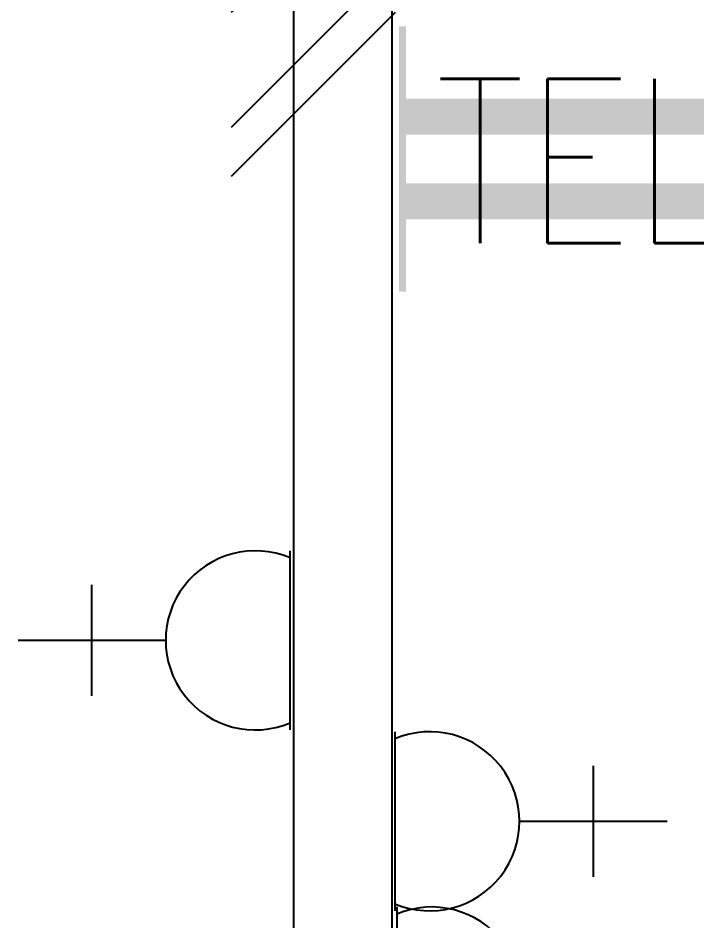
# Model space of a CAD drawing. Header units: inches. Extents: x -106706990 to 300603, y -86718466 to 1728185.
# Drawn here: x 40844 to 41879, y 42363 to 43738 of the extents above; entities that cross this region are included whole.
import ezdxf
from ezdxf.enums import TextEntityAlignment as Align

# ---------------------------------------------------------------- set-up
doc = ezdxf.new("R2010")
doc.units = ezdxf.units.IN
doc.header["$MEASUREMENT"] = 0
doc.linetypes.add('HIDDEN', pattern=[0.375, 0.25, -0.125])
for name, color, linetype in [('A-ROOMSYM', 3, 'Continuous'), ('A-WALL', 1, 'Continuous'), ('A-WLH', 7, 'Continuous'), ('ELECT', 6, 'Continuous'), ('LAMP', 5, 'Continuous')]:
    doc.layers.add(name, color=color, linetype=linetype)
doc.styles.add('style1', font='romans.shx', dxfattribs={"height": 750})

# ---------------------------------------------------------------- blocks, each defined once
blk = doc.blocks.new('A$C49831240')
at = {"layer": 'A-WLH', "color": 8}
for p, q in [((250, 575), (0, 325)), ((250, 500), (0, 250)), ((250, 325), (0, 75)), ((250, 250), (0, 0))]:
    blk.add_line(p, q, dxfattribs=at)
blk = doc.blocks.new('YBC 236')
at = {"layer": 'LAMP'}
for points, const_width in [([(-134681.8, 193808.3), (-134681.8, 193533.1)], 10.9), ([(-133371.4, 193808.3), (-133371.4, 193533.1)], 10.9), ([(-134681.8, 193670.7), (-133371.4, 193670.7)], 54.6), ([(-134681.8, 193679.4), (-134681.8, 193404.2)], 10.9), ([(-133371.4, 193679.4), (-133371.4, 193404.2)], 10.9), ([(-134681.8, 193541.8), (-133371.4, 193541.8)], 54.6)]:
    blk.add_lwpolyline(points, dxfattribs=dict(at, const_width=const_width))
blk = doc.blocks.new('*U257')
at = {"layer": 'LAMP'}
blk.add_blockref('YBC 236', (134026.6, -193606.2, -5.5), dxfattribs=at)
blk = doc.blocks.new('*U258')
at = {"layer": 'LAMP', "color": 0, "linetype": 'ByBlock', "lineweight": -2, "transparency": 16777216}
blk.add_blockref('*U257', (0, 2000), dxfattribs=at)
blk = doc.blocks.new('SOCKET')
at = {"layer": 'ELECT', "color": 6}
for p, q in [((15248.7, 25891.4), (15248.7, 26116.4)), ((15164.3, 26003.9), (15333.1, 26003.9)), ((15112.3, 25701.6), (15385.1, 25701.6))]:
    blk.add_line(p, q, dxfattribs=at)
blk.add_arc((15248.7, 25755), 136.4, 336.9763, 203.0237, dxfattribs=at)

msp = doc.modelspace()

# ---------------------------------------------------------------- linework, layer by layer
at = {"layer": 'A-WALL', "color": 8, "linetype": 'Continuous', "ltscale": 900}
for p, q in [((41263.8, 44204.4), (41263.8, 40904.4)), ((41413.8, 44204.4), (41413.8, 40904.4))]:
    msp.add_line(p, q, dxfattribs=at)

# ---------------------------------------------------------------- block references
at = {"layer": 'A-WLH', "color": 8}
msp.add_blockref('A$C49831240', (41169, 43496.3), dxfattribs=at)
at = {"layer": 'ELECT', "color": 7, "linetype": 'HIDDEN'}
for p, rotation in [((66960.4, 27541.2), 89.99999999999937), ((15716.7, 57763.1), 269.9999999999994), ((15719.5, 57496.2), 269.9999999999994)]:
    msp.add_blockref('SOCKET', p, dxfattribs=dict(at, rotation=rotation))
at = {"layer": 'LAMP', "color": 0}
msp.add_blockref('*U258', (42085.2, 41523), dxfattribs=at)

# ---------------------------------------------------------------- texts
at = {"layer": 'A-ROOMSYM', "color": 8, "style": 'style1', "width": 0.8}
msp.add_text('TELEFON', height=250, dxfattribs=at).set_placement((42049.5, 43395.1), align=Align.CENTER)

doc.saveas('drawing.dxf')
